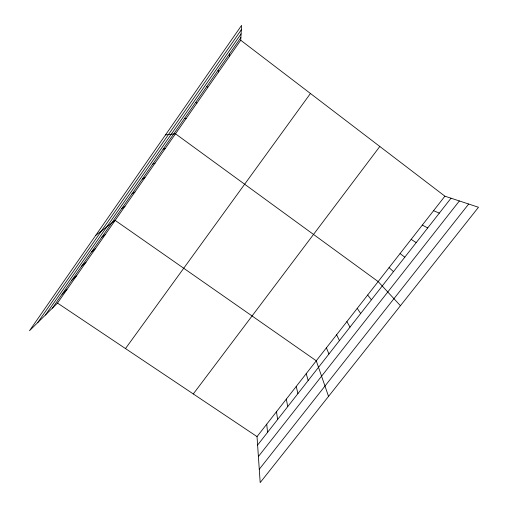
<?xml version="1.0" encoding="UTF-8"?>
<svg xmlns="http://www.w3.org/2000/svg" width="508" height="508" viewBox="0 0 508 508"><rect width="100%" height="100%" fill="white"/><g stroke="black" fill="none" stroke-linecap="round" stroke-linejoin="round"><path stroke-width="0.76" d="M240.722 40.234L241.567 25.4L29.508 330.708L57.518 303.079L240.722 40.234L444.9 196.183L478.492 207.258L260.185 482.6L257.029 436.607L444.9 196.183M37.668 322.656L241.319 29.756M45.428 315.004L241.084 33.877M52.4 308.127L240.875 37.554M125.489 348.571L310.439 93.485M193.288 393.948L379.819 146.475M257.607 445.052L451.021 198.196M258.394 456.54L459.372 200.952M259.271 469.265L468.681 204.026M62.078 294.234L66.942 289.554M71.831 280.232L76.441 275.933M81.661 266.122L86.011 262.204M91.567 251.898L95.65 248.368M101.549 237.566L105.366 234.429M95.694 235.414L115.157 220.389L316.274 360.788L328.536 396.386M121.755 208.566L125.019 206.235M131.978 193.891L134.963 191.973M142.278 179.095L144.977 177.597M152.667 164.186L155.073 163.112M163.138 149.155L165.252 148.514M165.513 134.893L175.501 133.807L378.168 281.584L400.431 305.714M184.652 118.262L186.157 118.523M433.565 210.693L439.325 213.125M422.313 225.095L427.723 227.933M195.713 102.394L196.888 103.124M411.143 239.376L416.217 242.621M57.518 303.079L257.029 436.607M400.069 253.556L404.8 257.194M389.077 267.621L393.471 271.647M367.659 295.027L371.411 299.803M206.858 86.385L207.715 87.592M357.232 308.375L360.674 313.512M346.875 321.621L350.018 327.114M336.601 334.772L339.439 340.614M326.403 347.828L328.943 354.012M218.103 70.244L218.631 71.939M306.216 373.653L308.178 380.511M296.24 386.429L297.917 393.611M286.328 399.11L287.725 406.616M276.492 411.696L277.609 419.525M266.725 424.199L267.57 432.333M229.438 53.969L229.629 56.153"/></g></svg>
